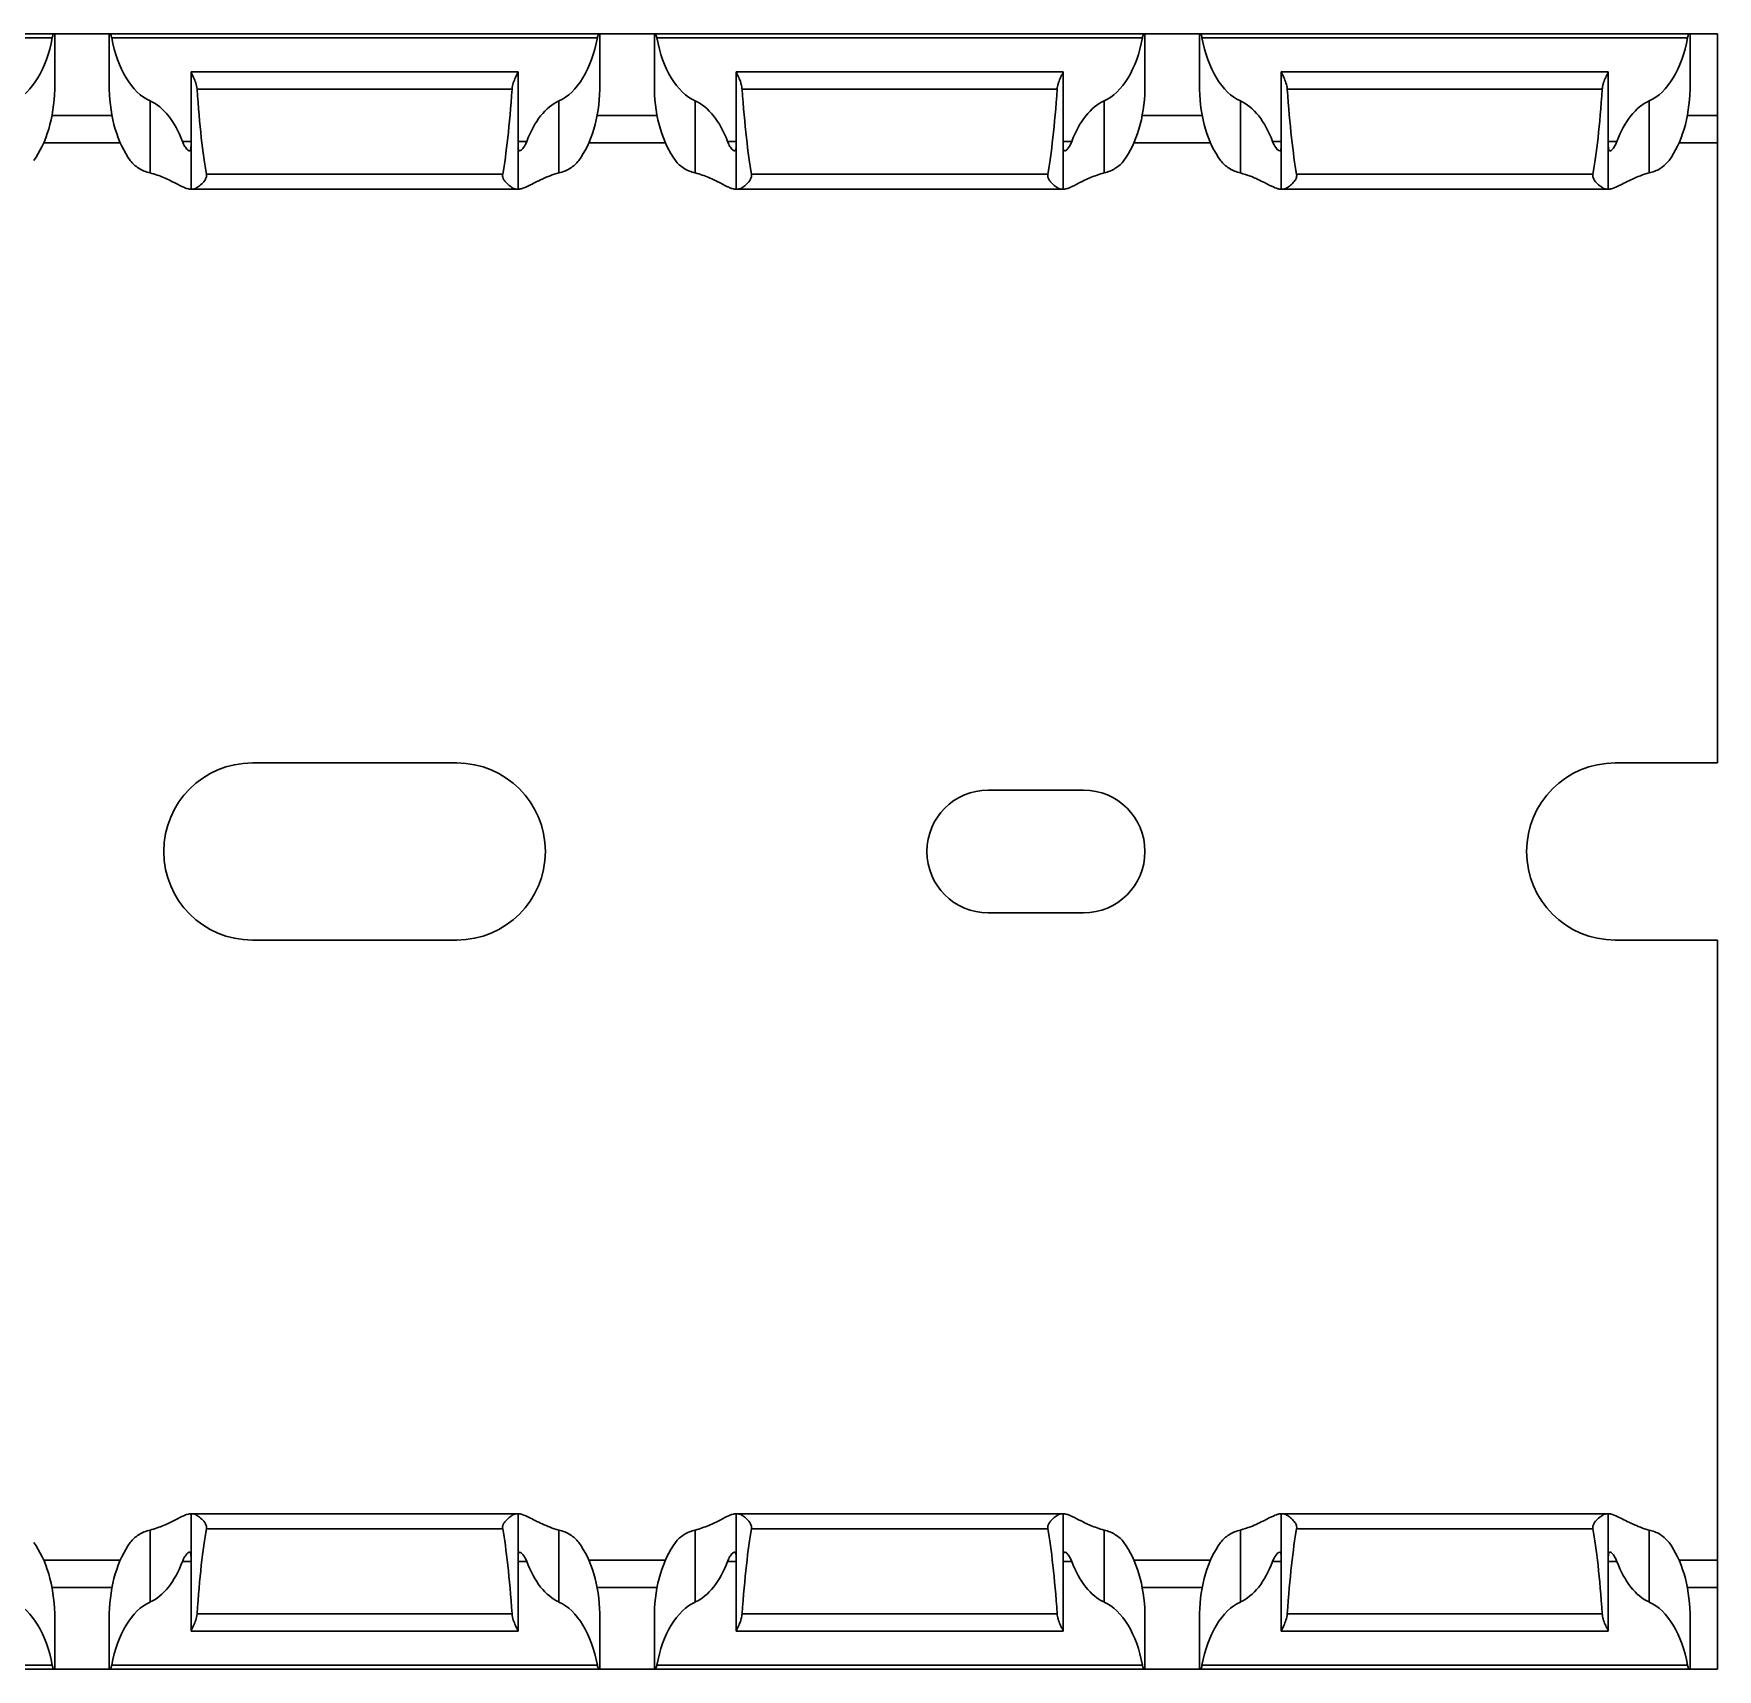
# Model space of a CAD drawing. Header units: millimetres. Extents: x -2573 to 2942, y -1220 to 2800.
# Drawn here: x 2796.1 to 2857.9, y 1097.3 to 1157.3 of the extents above; entities that cross this region are included whole.
import ezdxf

# ---------------------------------------------------------------- set-up
doc = ezdxf.new("R2010")
doc.units = ezdxf.units.MM

msp = doc.modelspace()

# ---------------------------------------------------------------- linework, layer by layer
at = {"linetype": 'Continuous', "lineweight": 30}
for p, q in [((2796.831, 1157.261), (2778.888, 1157.261)), ((2796.768, 1157.111), (2778.951, 1157.111)), ((2796.86, 1157.261), (2796.831, 1157.261)), ((2796.86, 1155.299), (2796.86, 1157.261)), ((2798.86, 1157.261), (2796.86, 1157.261)), ((2798.86, 1157.261), (2798.86, 1155.295)), ((2798.86, 1157.261), (2798.888, 1157.261)), ((2816.831, 1157.261), (2798.888, 1157.261)), ((2816.768, 1157.111), (2798.951, 1157.111)), ((2816.86, 1157.261), (2816.831, 1157.261)), ((2816.86, 1155.299), (2816.86, 1157.261)), ((2818.86, 1157.261), (2816.86, 1157.261)), ((2818.86, 1157.261), (2818.86, 1155.295)), ((2818.86, 1157.261), (2818.888, 1157.261)), ((2836.831, 1157.261), (2818.888, 1157.261)), ((2836.768, 1157.111), (2818.951, 1157.111)), ((2836.86, 1157.261), (2836.831, 1157.261)), ((2836.86, 1155.299), (2836.86, 1157.261)), ((2838.86, 1157.261), (2836.86, 1157.261)), ((2838.86, 1157.261), (2838.86, 1155.295)), ((2838.86, 1157.261), (2838.888, 1157.261)), ((2856.831, 1157.261), (2838.888, 1157.261)), ((2856.768, 1157.111), (2838.951, 1157.111)), ((2856.86, 1157.261), (2856.831, 1157.261)), ((2856.86, 1155.299), (2856.86, 1157.261)), ((2857.86, 1157.261), (2856.86, 1157.261)), ((2857.86, 1154.261), (2857.86, 1157.261)), ((2813.86, 1155.861), (2801.86, 1155.861)), ((2801.86, 1155.861), (2801.86, 1155.858)), ((2801.86, 1151.561), (2801.86, 1155.858)), ((2813.86, 1155.858), (2813.86, 1155.861)), ((2813.86, 1151.561), (2813.86, 1155.858)), ((2833.86, 1155.861), (2821.86, 1155.861)), ((2821.86, 1155.861), (2821.86, 1155.858)), ((2821.86, 1151.561), (2821.86, 1155.858)), ((2833.86, 1155.858), (2833.86, 1155.861)), ((2833.86, 1151.561), (2833.86, 1155.858)), ((2853.86, 1155.861), (2841.86, 1155.861)), ((2841.86, 1155.861), (2841.86, 1155.858)), ((2841.86, 1151.561), (2841.86, 1155.858)), ((2853.86, 1155.858), (2853.86, 1155.861)), ((2853.86, 1151.561), (2853.86, 1155.858)), ((2813.638, 1155.222), (2802.081, 1155.222)), ((2833.638, 1155.222), (2822.081, 1155.222)), ((2853.638, 1155.222), (2842.081, 1155.222)), ((2800.36, 1152.153), (2800.36, 1154.792)), ((2815.36, 1152.153), (2815.36, 1154.792)), ((2820.36, 1152.153), (2820.36, 1154.792)), ((2835.36, 1152.153), (2835.36, 1154.792)), ((2840.36, 1152.153), (2840.36, 1154.792)), ((2855.36, 1152.153), (2855.36, 1154.792)), ((2798.96, 1154.261), (2796.759, 1154.261)), ((2818.96, 1154.261), (2816.759, 1154.261)), ((2838.96, 1154.261), (2836.759, 1154.261)), ((2857.86, 1154.261), (2856.759, 1154.261)), ((2857.86, 1153.261), (2857.86, 1154.261)), ((2801.86, 1153.311), (2801.542, 1153.311)), ((2814.177, 1153.311), (2813.86, 1153.311)), ((2821.86, 1153.311), (2821.542, 1153.311)), ((2834.177, 1153.311), (2833.86, 1153.311)), ((2841.86, 1153.311), (2841.542, 1153.311)), ((2854.177, 1153.311), (2853.86, 1153.311)), ((2796.457, 1153.261), (2799.262, 1153.261)), ((2816.457, 1153.261), (2819.262, 1153.261)), ((2836.457, 1153.261), (2839.262, 1153.261)), ((2856.457, 1153.261), (2857.86, 1153.261)), ((2857.86, 1153.261), (2857.86, 1130.511)), ((2813.296, 1152.105), (2802.424, 1152.105)), ((2833.296, 1152.105), (2822.424, 1152.105)), ((2853.296, 1152.105), (2842.424, 1152.105)), ((2801.86, 1151.561), (2801.802, 1151.561)), ((2801.944, 1151.561), (2801.86, 1151.561)), ((2813.775, 1151.561), (2801.944, 1151.561)), ((2813.86, 1151.561), (2813.775, 1151.561)), ((2813.917, 1151.561), (2813.86, 1151.561)), ((2821.86, 1151.561), (2821.802, 1151.561)), ((2821.944, 1151.561), (2821.86, 1151.561)), ((2833.775, 1151.561), (2821.944, 1151.561)), ((2833.86, 1151.561), (2833.775, 1151.561)), ((2833.917, 1151.561), (2833.86, 1151.561)), ((2841.86, 1151.561), (2841.802, 1151.561)), ((2841.944, 1151.561), (2841.86, 1151.561)), ((2853.775, 1151.561), (2841.944, 1151.561)), ((2853.86, 1151.561), (2853.775, 1151.561)), ((2853.917, 1151.561), (2853.86, 1151.561)), ((2811.61, 1130.511), (2804.11, 1130.511)), ((2854.11, 1130.511), (2857.86, 1130.511)), ((2834.61, 1129.511), (2831.11, 1129.511)), ((2831.11, 1125.011), (2834.61, 1125.011)), ((2804.11, 1124.011), (2811.61, 1124.011)), ((2854.11, 1124.011), (2857.86, 1124.011)), ((2857.86, 1124.011), (2857.86, 1101.261)), ((2801.86, 1102.961), (2801.802, 1102.961)), ((2801.86, 1102.961), (2801.86, 1098.665)), ((2801.944, 1102.961), (2801.86, 1102.961)), ((2813.775, 1102.961), (2801.944, 1102.961)), ((2813.86, 1102.961), (2813.775, 1102.961)), ((2813.86, 1102.961), (2813.86, 1098.665)), ((2813.917, 1102.961), (2813.86, 1102.961)), ((2821.86, 1102.961), (2821.802, 1102.961)), ((2821.86, 1102.961), (2821.86, 1098.665)), ((2821.944, 1102.961), (2821.86, 1102.961)), ((2833.775, 1102.961), (2821.944, 1102.961)), ((2833.86, 1102.961), (2833.775, 1102.961)), ((2833.86, 1102.961), (2833.86, 1098.665)), ((2833.917, 1102.961), (2833.86, 1102.961)), ((2841.86, 1102.961), (2841.802, 1102.961)), ((2841.86, 1102.961), (2841.86, 1098.665)), ((2841.944, 1102.961), (2841.86, 1102.961)), ((2853.775, 1102.961), (2841.944, 1102.961)), ((2853.86, 1102.961), (2853.775, 1102.961)), ((2853.86, 1102.961), (2853.86, 1098.665)), ((2853.917, 1102.961), (2853.86, 1102.961)), ((2800.36, 1102.37), (2800.36, 1099.731)), ((2813.296, 1102.418), (2802.424, 1102.418)), ((2815.36, 1102.37), (2815.36, 1099.731)), ((2820.36, 1102.37), (2820.36, 1099.731)), ((2833.296, 1102.418), (2822.424, 1102.418)), ((2835.36, 1102.37), (2835.36, 1099.731)), ((2840.36, 1102.37), (2840.36, 1099.731)), ((2853.296, 1102.418), (2842.424, 1102.418)), ((2855.36, 1102.37), (2855.36, 1099.731)), ((2796.457, 1101.261), (2799.262, 1101.261)), ((2801.86, 1101.211), (2801.542, 1101.211)), ((2814.177, 1101.211), (2813.86, 1101.211)), ((2816.457, 1101.261), (2819.262, 1101.261)), ((2821.86, 1101.211), (2821.542, 1101.211)), ((2834.177, 1101.211), (2833.86, 1101.211)), ((2836.457, 1101.261), (2839.262, 1101.261)), ((2841.86, 1101.211), (2841.542, 1101.211)), ((2854.177, 1101.211), (2853.86, 1101.211)), ((2856.457, 1101.261), (2857.86, 1101.261)), ((2857.86, 1101.261), (2857.86, 1100.261)), ((2798.96, 1100.261), (2796.759, 1100.261)), ((2818.96, 1100.261), (2816.759, 1100.261)), ((2838.96, 1100.261), (2836.759, 1100.261)), ((2857.86, 1100.261), (2856.759, 1100.261)), ((2857.86, 1100.261), (2857.86, 1097.261)), ((2796.86, 1097.261), (2796.86, 1099.224)), ((2798.86, 1099.227), (2798.86, 1097.261)), ((2813.638, 1099.3), (2802.081, 1099.3)), ((2816.86, 1097.261), (2816.86, 1099.224)), ((2818.86, 1099.227), (2818.86, 1097.261)), ((2833.638, 1099.3), (2822.081, 1099.3)), ((2836.86, 1097.261), (2836.86, 1099.224)), ((2838.86, 1099.227), (2838.86, 1097.261)), ((2853.638, 1099.3), (2842.081, 1099.3)), ((2856.86, 1097.261), (2856.86, 1099.224)), ((2801.86, 1098.661), (2801.86, 1098.665)), ((2801.86, 1098.661), (2813.86, 1098.661)), ((2813.86, 1098.665), (2813.86, 1098.661)), ((2821.86, 1098.661), (2821.86, 1098.665)), ((2821.86, 1098.661), (2833.86, 1098.661)), ((2833.86, 1098.665), (2833.86, 1098.661)), ((2841.86, 1098.661), (2841.86, 1098.665)), ((2841.86, 1098.661), (2853.86, 1098.661)), ((2853.86, 1098.665), (2853.86, 1098.661)), ((2796.831, 1097.261), (2778.888, 1097.261)), ((2796.768, 1097.411), (2778.951, 1097.411)), ((2796.86, 1097.261), (2796.831, 1097.261)), ((2798.86, 1097.261), (2796.86, 1097.261)), ((2798.86, 1097.261), (2798.888, 1097.261)), ((2816.831, 1097.261), (2798.888, 1097.261)), ((2816.768, 1097.411), (2798.951, 1097.411)), ((2816.86, 1097.261), (2816.831, 1097.261)), ((2818.86, 1097.261), (2816.86, 1097.261)), ((2818.86, 1097.261), (2818.888, 1097.261)), ((2836.831, 1097.261), (2818.888, 1097.261)), ((2836.768, 1097.411), (2818.951, 1097.411)), ((2836.86, 1097.261), (2836.831, 1097.261)), ((2838.86, 1097.261), (2836.86, 1097.261)), ((2838.86, 1097.261), (2838.888, 1097.261)), ((2856.831, 1097.261), (2838.888, 1097.261)), ((2856.768, 1097.411), (2838.951, 1097.411)), ((2856.86, 1097.261), (2856.831, 1097.261)), ((2857.86, 1097.261), (2856.86, 1097.261))]:
    msp.add_line(p, q, dxfattribs=at)
for centre, radius, start, end in [((2804.11, 1127.261), 3.25, 90, 270), ((2811.61, 1127.261), 3.25, 270, 90), ((2854.11, 1127.261), 3.25, 90, 270), ((2831.11, 1127.261), 2.25, 90, 270), ((2834.61, 1127.261), 2.25, 270, 90)]:
    msp.add_arc(centre, radius, start, end, dxfattribs=at)
for centre, major_axis, ratio, start_param, end_param in [((2794.86, 1158.146), (0, 3.464), 0.57735, 3.394273, 4.409084), ((2800.86, 1158.146), (0, 3.464), 0.57735, 1.874101, 2.888912), ((2814.86, 1158.146), (0, 3.464), 0.57735, 3.394273, 4.409084), ((2820.86, 1158.146), (0, 3.464), 0.57735, 1.874101, 2.888912), ((2834.86, 1158.146), (0, 3.464), 0.57735, 3.394273, 4.409084), ((2840.86, 1158.146), (0, 3.464), 0.57735, 1.874101, 2.888912), ((2854.86, 1158.146), (0, 3.464), 0.57735, 3.394273, 4.409084), ((2794.86, 1155.346), (0, 3.464), 0.57735, 3.80252, 4.673511), ((2800.86, 1155.346), (0, 3.464), 0.57735, 1.609674, 2.480666), ((2802.86, 1162.392), (0, 11.43), 0.087489, 2.248826, 2.690566), ((2812.86, 1162.392), (0, 11.43), 0.087489, 3.592619, 4.034359), ((2814.86, 1155.346), (0, 3.464), 0.57735, 3.80252, 4.673511), ((2820.86, 1155.346), (0, 3.464), 0.57735, 1.609674, 2.480666), ((2822.86, 1162.392), (0, 11.43), 0.087489, 2.248826, 2.690566), ((2832.86, 1162.392), (0, 11.43), 0.087489, 3.592619, 4.034359), ((2834.86, 1155.346), (0, 3.464), 0.57735, 3.80252, 4.673511), ((2840.86, 1155.346), (0, 3.464), 0.57735, 1.609674, 2.480666), ((2842.86, 1162.392), (0, 11.43), 0.087489, 2.248826, 2.690566), ((2852.86, 1162.392), (0, 11.43), 0.087489, 3.592619, 4.034359), ((2854.86, 1155.346), (0, 3.464), 0.57735, 3.80252, 4.673511), ((2799.86, 1151.438), (0, 3.464), 0.57735, 5.283837, 6.030505), ((2815.86, 1151.438), (0, 3.464), 0.57735, 0.25268, 0.999349), ((2819.86, 1151.438), (0, 3.464), 0.57735, 5.283837, 6.030505), ((2835.86, 1151.438), (0, 3.464), 0.57735, 0.25268, 0.999349), ((2839.86, 1151.438), (0, 3.464), 0.57735, 5.283837, 6.030505), ((2855.86, 1151.438), (0, 3.464), 0.57735, 0.25268, 0.999349), ((2802.86, 1092.131), (0, 11.43), 0.087489, 0.451027, 0.892766), ((2812.86, 1092.131), (0, 11.43), 0.087489, 5.390419, 5.832158), ((2822.86, 1092.131), (0, 11.43), 0.087489, 0.451027, 0.892766), ((2832.86, 1092.131), (0, 11.43), 0.087489, 5.390419, 5.832158), ((2842.86, 1092.131), (0, 11.43), 0.087489, 0.451027, 0.892766), ((2852.86, 1092.131), (0, 11.43), 0.087489, 5.390419, 5.832158), ((2794.86, 1099.176), (0, 3.464), 0.57735, 4.751267, 5.622258), ((2800.86, 1099.176), (0, 3.464), 0.57735, 0.660927, 1.531918), ((2814.86, 1099.176), (0, 3.464), 0.57735, 4.751267, 5.622258), ((2820.86, 1099.176), (0, 3.464), 0.57735, 0.660927, 1.531918), ((2834.86, 1099.176), (0, 3.464), 0.57735, 4.751267, 5.622258), ((2840.86, 1099.176), (0, 3.464), 0.57735, 0.660927, 1.531918), ((2854.86, 1099.176), (0, 3.464), 0.57735, 4.751267, 5.622258), ((2799.86, 1103.085), (0, 3.464), 0.57735, 3.394273, 4.140941), ((2815.86, 1103.085), (0, 3.464), 0.57735, 2.142244, 2.888912), ((2819.86, 1103.085), (0, 3.464), 0.57735, 3.394273, 4.140941), ((2835.86, 1103.085), (0, 3.464), 0.57735, 2.142244, 2.888912), ((2839.86, 1103.085), (0, 3.464), 0.57735, 3.394273, 4.140941), ((2855.86, 1103.085), (0, 3.464), 0.57735, 2.142244, 2.888912), ((2794.86, 1096.376), (0, 3.464), 0.57735, 5.015694, 6.030505), ((2800.86, 1096.376), (0, 3.464), 0.57735, 0.25268, 1.267492), ((2814.86, 1096.376), (0, 3.464), 0.57735, 5.015694, 6.030505), ((2820.86, 1096.376), (0, 3.464), 0.57735, 0.25268, 1.267492), ((2834.86, 1096.376), (0, 3.464), 0.57735, 5.015694, 6.030505), ((2840.86, 1096.376), (0, 3.464), 0.57735, 0.25268, 1.267492), ((2854.86, 1096.376), (0, 3.464), 0.57735, 5.015694, 6.030505)]:
    msp.add_ellipse(centre, major_axis=major_axis, ratio=ratio, start_param=start_param, end_param=end_param, dxfattribs=at)
for points, knots in [([(2796.768, 1157.111), (2796.77, 1157.122), (2796.778, 1157.16), (2796.795, 1157.214), (2796.815, 1157.255), (2796.826, 1157.259), (2796.831, 1157.261)], [0, 0, 0, 0, 0.117648, 0.43096, 0.757401, 1, 1, 1, 1]), ([(2798.888, 1157.261), (2798.897, 1157.261), (2798.909, 1157.247), (2798.931, 1157.195), (2798.943, 1157.157), (2798.951, 1157.111)], [0, 0, 0, 0, 0.5, 0.5, 1, 1, 1, 1]), ([(2816.768, 1157.111), (2816.77, 1157.122), (2816.778, 1157.16), (2816.795, 1157.214), (2816.815, 1157.255), (2816.826, 1157.259), (2816.831, 1157.261)], [0, 0, 0, 0, 0.117648, 0.43094, 0.757402, 1, 1, 1, 1]), ([(2818.888, 1157.261), (2818.895, 1157.258), (2818.908, 1157.251), (2818.931, 1157.198), (2818.945, 1157.144), (2818.951, 1157.113), (2818.951, 1157.111)], [0, 0, 0, 0, 0.3271154, 0.6540455, 0.9845819, 1, 1, 1, 1]), ([(2836.768, 1157.111), (2836.777, 1157.157), (2836.788, 1157.195), (2836.811, 1157.247), (2836.822, 1157.261), (2836.831, 1157.261)], [0, 0, 0, 0, 0.5, 0.5, 1, 1, 1, 1]), ([(2838.888, 1157.261), (2838.895, 1157.258), (2838.908, 1157.251), (2838.931, 1157.198), (2838.945, 1157.144), (2838.951, 1157.113), (2838.951, 1157.111)], [0, 0, 0, 0, 0.327128, 0.654054, 0.984568, 1, 1, 1, 1]), ([(2856.768, 1157.111), (2856.77, 1157.122), (2856.778, 1157.16), (2856.795, 1157.214), (2856.815, 1157.255), (2856.826, 1157.259), (2856.831, 1157.261)], [0, 0, 0, 0, 0.117648, 0.43096, 0.757401, 1, 1, 1, 1]), ([(2801.86, 1155.858), (2801.86, 1155.849), (2801.87, 1155.826), (2801.906, 1155.755), (2801.931, 1155.707), (2802.009, 1155.538), (2802.069, 1155.389), (2802.081, 1155.222)], [0, 0, 0, 0, 0.25, 0.25, 0.5, 0.5, 1, 1, 1, 1]), ([(2813.638, 1155.222), (2813.65, 1155.388), (2813.71, 1155.539), (2813.789, 1155.707), (2813.813, 1155.755), (2813.849, 1155.826), (2813.86, 1155.849), (2813.86, 1155.858)], [0, 0, 0, 0, 0.5, 0.5, 0.75, 0.75, 1, 1, 1, 1]), ([(2821.86, 1155.858), (2821.861, 1155.851), (2821.866, 1155.833), (2821.908, 1155.752), (2821.978, 1155.609), (2822.053, 1155.427), (2822.073, 1155.283), (2822.081, 1155.222)], [0, 0, 0, 0, 0.135393, 0.340151, 0.559254, 0.813316, 1, 1, 1, 1]), ([(2833.638, 1155.222), (2833.639, 1155.226), (2833.644, 1155.291), (2833.672, 1155.435), (2833.746, 1155.623), (2833.821, 1155.77), (2833.856, 1155.84), (2833.859, 1155.853), (2833.86, 1155.858)], [0, 0, 0, 0, 0.012017, 0.198652, 0.447303, 0.698711, 0.909613, 1, 1, 1, 1]), ([(2841.86, 1155.858), (2841.86, 1155.849), (2841.87, 1155.826), (2841.906, 1155.755), (2841.931, 1155.707), (2842.009, 1155.538), (2842.069, 1155.389), (2842.081, 1155.222)], [0, 0, 0, 0, 0.25, 0.25, 0.5, 0.5, 1, 1, 1, 1]), ([(2853.638, 1155.222), (2853.639, 1155.226), (2853.644, 1155.291), (2853.672, 1155.435), (2853.747, 1155.623), (2853.821, 1155.77), (2853.856, 1155.84), (2853.859, 1155.853), (2853.86, 1155.858)], [0, 0, 0, 0, 0.01202, 0.198655, 0.447306, 0.698707, 0.909614, 1, 1, 1, 1]), ([(2796.86, 1155.299), (2796.86, 1155.298), (2796.86, 1155.281), (2796.859, 1155.247), (2796.858, 1155.215), (2796.858, 1155.211)], [0, 0, 0, 0, 0.038181, 0.888923, 1, 1, 1, 1]), ([(2798.861, 1155.211), (2798.861, 1155.224), (2798.86, 1155.257), (2798.86, 1155.28), (2798.86, 1155.295)], [0, 0, 0, 0, 0.38156, 1, 1, 1, 1]), ([(2816.86, 1155.299), (2816.86, 1155.298), (2816.86, 1155.281), (2816.859, 1155.247), (2816.858, 1155.215), (2816.858, 1155.211)], [0, 0, 0, 0, 0.038177, 0.8889219, 1, 1, 1, 1]), ([(2818.861, 1155.211), (2818.861, 1155.224), (2818.86, 1155.257), (2818.86, 1155.28), (2818.86, 1155.295)], [0, 0, 0, 0, 0.38156, 1, 1, 1, 1]), ([(2836.86, 1155.299), (2836.86, 1155.298), (2836.86, 1155.281), (2836.859, 1155.247), (2836.858, 1155.215), (2836.858, 1155.211)], [0, 0, 0, 0, 0.038181, 0.888918, 1, 1, 1, 1]), ([(2838.861, 1155.211), (2838.861, 1155.224), (2838.86, 1155.257), (2838.86, 1155.28), (2838.86, 1155.295)], [0, 0, 0, 0, 0.381564, 1, 1, 1, 1]), ([(2856.86, 1155.299), (2856.86, 1155.298), (2856.86, 1155.281), (2856.859, 1155.247), (2856.858, 1155.215), (2856.858, 1155.211)], [0, 0, 0, 0, 0.038177, 0.8889219, 1, 1, 1, 1]), ([(2801.542, 1153.311), (2801.55, 1153.29), (2801.584, 1153.205), (2801.658, 1153.077), (2801.752, 1152.971), (2801.822, 1152.95), (2801.856, 1153.011), (2801.858, 1153.104), (2801.86, 1153.147)], [0, 0, 0, 0, 0.061102, 0.242588, 0.448573, 0.652498, 0.836792, 1, 1, 1, 1]), ([(2813.86, 1153.147), (2813.86, 1153.074), (2813.865, 1153.019), (2813.894, 1152.959), (2813.918, 1152.954), (2814.015, 1153.008), (2814.111, 1153.133), (2814.177, 1153.311)], [0, 0, 0, 0, 0.25, 0.25, 0.5, 0.5, 1, 1, 1, 1]), ([(2821.542, 1153.311), (2821.55, 1153.29), (2821.584, 1153.205), (2821.658, 1153.077), (2821.752, 1152.971), (2821.822, 1152.95), (2821.856, 1153.011), (2821.858, 1153.104), (2821.86, 1153.147)], [0, 0, 0, 0, 0.061102, 0.24258, 0.448574, 0.6525, 0.836792, 1, 1, 1, 1]), ([(2833.86, 1153.147), (2833.86, 1153.111), (2833.862, 1153.026), (2833.887, 1152.96), (2833.942, 1152.957), (2834.022, 1153.027), (2834.109, 1153.149), (2834.157, 1153.263), (2834.177, 1153.311)], [0, 0, 0, 0, 0.1358564, 0.3122278, 0.4850942, 0.664266, 0.8597618, 1, 1, 1, 1]), ([(2841.542, 1153.311), (2841.608, 1153.132), (2841.705, 1153.007), (2841.801, 1152.954), (2841.825, 1152.959), (2841.854, 1153.018), (2841.86, 1153.073), (2841.86, 1153.147)], [0, 0, 0, 0, 0.5, 0.5, 0.75, 0.75, 1, 1, 1, 1]), ([(2853.86, 1153.147), (2853.86, 1153.111), (2853.862, 1153.026), (2853.887, 1152.96), (2853.942, 1152.957), (2854.022, 1153.027), (2854.109, 1153.149), (2854.157, 1153.263), (2854.177, 1153.311)], [0, 0, 0, 0, 0.135856, 0.312224, 0.485089, 0.66426, 0.859763, 1, 1, 1, 1]), ([(2800.36, 1152.153), (2800.211, 1152.19), (2800.07, 1152.246), (2799.824, 1152.398), (2799.718, 1152.496), (2799.632, 1152.611)], [0, 0, 0, 0, 0.5, 0.5, 1, 1, 1, 1]), ([(2801.802, 1151.561), (2801.78, 1151.561), (2801.751, 1151.567), (2801.682, 1151.589), (2801.642, 1151.605), (2801.505, 1151.666), (2801.396, 1151.722), (2801.144, 1151.847), (2801.005, 1151.916), (2800.701, 1152.047), (2800.535, 1152.109), (2800.36, 1152.153)], [0, 0, 0, 0, 0.125, 0.125, 0.25, 0.25, 0.5, 0.5, 0.75, 0.75, 1, 1, 1, 1]), ([(2802.424, 1152.105), (2802.431, 1152.065), (2802.428, 1152.023), (2802.403, 1151.945), (2802.384, 1151.91), (2802.318, 1151.814), (2802.265, 1151.761), (2802.162, 1151.67), (2802.111, 1151.632), (2802.018, 1151.578), (2801.977, 1151.561), (2801.944, 1151.561)], [0, 0, 0, 0, 0.125, 0.125, 0.25, 0.25, 0.5, 0.5, 0.75, 0.75, 1, 1, 1, 1]), ([(2813.775, 1151.561), (2813.752, 1151.565), (2813.693, 1151.576), (2813.566, 1151.66), (2813.437, 1151.775), (2813.344, 1151.891), (2813.299, 1151.983), (2813.289, 1152.056), (2813.294, 1152.093), (2813.296, 1152.105)], [0, 0, 0, 0, 0.16384, 0.401473, 0.643547, 0.778474, 0.884702, 0.962578, 1, 1, 1, 1]), ([(2815.36, 1152.153), (2815.329, 1152.145), (2815.082, 1152.08), (2814.657, 1151.894), (2814.22, 1151.666), (2813.997, 1151.569), (2813.933, 1151.563), (2813.917, 1151.561)], [0, 0, 0, 0, 0.043601, 0.35389, 0.672589, 0.920219, 1, 1, 1, 1]), ([(2816.087, 1152.611), (2816.002, 1152.496), (2815.896, 1152.399), (2815.649, 1152.246), (2815.509, 1152.19), (2815.36, 1152.153)], [0, 0, 0, 0, 0.5, 0.5, 1, 1, 1, 1]), ([(2820.36, 1152.153), (2820.211, 1152.19), (2820.07, 1152.246), (2819.824, 1152.398), (2819.718, 1152.496), (2819.632, 1152.611)], [0, 0, 0, 0, 0.5, 0.5, 1, 1, 1, 1]), ([(2821.802, 1151.561), (2821.78, 1151.561), (2821.751, 1151.567), (2821.682, 1151.589), (2821.642, 1151.605), (2821.505, 1151.666), (2821.396, 1151.722), (2821.144, 1151.847), (2821.005, 1151.916), (2820.701, 1152.047), (2820.535, 1152.109), (2820.36, 1152.153)], [0, 0, 0, 0, 0.125, 0.125, 0.25, 0.25, 0.5, 0.5, 0.75, 0.75, 1, 1, 1, 1]), ([(2822.424, 1152.105), (2822.431, 1152.065), (2822.428, 1152.023), (2822.403, 1151.945), (2822.384, 1151.91), (2822.318, 1151.814), (2822.265, 1151.761), (2822.162, 1151.67), (2822.111, 1151.632), (2822.018, 1151.578), (2821.977, 1151.561), (2821.944, 1151.561)], [0, 0, 0, 0, 0.125, 0.125, 0.25, 0.25, 0.5, 0.5, 0.75, 0.75, 1, 1, 1, 1]), ([(2833.775, 1151.561), (2833.752, 1151.565), (2833.693, 1151.576), (2833.566, 1151.66), (2833.437, 1151.775), (2833.344, 1151.891), (2833.299, 1151.983), (2833.289, 1152.056), (2833.294, 1152.093), (2833.296, 1152.105)], [0, 0, 0, 0, 0.163828, 0.401484, 0.643562, 0.778473, 0.884704, 0.962581, 1, 1, 1, 1]), ([(2835.36, 1152.153), (2835.183, 1152.108), (2835.018, 1152.046), (2834.714, 1151.916), (2834.573, 1151.847), (2834.325, 1151.722), (2834.213, 1151.666), (2834.077, 1151.605), (2834.037, 1151.589), (2833.968, 1151.567), (2833.939, 1151.561), (2833.917, 1151.561)], [0, 0, 0, 0, 0.25, 0.25, 0.5, 0.5, 0.75, 0.75, 0.875, 0.875, 1, 1, 1, 1]), ([(2836.087, 1152.611), (2836.002, 1152.496), (2835.896, 1152.399), (2835.649, 1152.246), (2835.509, 1152.19), (2835.36, 1152.153)], [0, 0, 0, 0, 0.5, 0.5, 1, 1, 1, 1]), ([(2840.36, 1152.153), (2840.211, 1152.19), (2840.07, 1152.246), (2839.824, 1152.398), (2839.718, 1152.496), (2839.632, 1152.611)], [0, 0, 0, 0, 0.5, 0.5, 1, 1, 1, 1]), ([(2841.802, 1151.561), (2841.792, 1151.562), (2841.74, 1151.565), (2841.578, 1151.629), (2841.233, 1151.803), (2840.816, 1152.014), (2840.486, 1152.114), (2840.36, 1152.153)], [0, 0, 0, 0, 0.052332, 0.272788, 0.517653, 0.814951, 1, 1, 1, 1]), ([(2842.424, 1152.105), (2842.426, 1152.088), (2842.431, 1152.046), (2842.414, 1151.965), (2842.349, 1151.849), (2842.229, 1151.723), (2842.09, 1151.615), (2841.994, 1151.566), (2841.955, 1151.562), (2841.944, 1151.561)], [0, 0, 0, 0, 0.05256, 0.130506, 0.247862, 0.469463, 0.7124, 0.920773, 1, 1, 1, 1]), ([(2853.775, 1151.561), (2853.742, 1151.561), (2853.7, 1151.578), (2853.608, 1151.633), (2853.557, 1151.671), (2853.454, 1151.761), (2853.401, 1151.814), (2853.336, 1151.91), (2853.316, 1151.945), (2853.292, 1152.023), (2853.288, 1152.065), (2853.296, 1152.105)], [0, 0, 0, 0, 0.25, 0.25, 0.5, 0.5, 0.75, 0.75, 0.875, 0.875, 1, 1, 1, 1]), ([(2855.36, 1152.153), (2855.329, 1152.145), (2855.082, 1152.08), (2854.657, 1151.894), (2854.22, 1151.666), (2853.997, 1151.569), (2853.933, 1151.563), (2853.917, 1151.561)], [0, 0, 0, 0, 0.043589, 0.353891, 0.672583, 0.920215, 1, 1, 1, 1]), ([(2856.087, 1152.611), (2856.011, 1152.526), (2855.842, 1152.336), (2855.569, 1152.209), (2855.392, 1152.161), (2855.36, 1152.153)], [0, 0, 0, 0, 0.399203, 0.889602, 1, 1, 1, 1]), ([(2801.802, 1102.961), (2801.78, 1102.961), (2801.751, 1102.955), (2801.682, 1102.933), (2801.642, 1102.917), (2801.505, 1102.856), (2801.396, 1102.8), (2801.144, 1102.675), (2801.005, 1102.606), (2800.701, 1102.476), (2800.535, 1102.414), (2800.36, 1102.37)], [0, 0, 0, 0, 0.125, 0.125, 0.25, 0.25, 0.5, 0.5, 0.75, 0.75, 1, 1, 1, 1]), ([(2802.424, 1102.418), (2802.431, 1102.458), (2802.428, 1102.5), (2802.403, 1102.577), (2802.384, 1102.612), (2802.318, 1102.709), (2802.265, 1102.761), (2802.162, 1102.852), (2802.111, 1102.89), (2802.018, 1102.945), (2801.977, 1102.961), (2801.944, 1102.961)], [0, 0, 0, 0, 0.125, 0.125, 0.25, 0.25, 0.5, 0.5, 0.75, 0.75, 1, 1, 1, 1]), ([(2813.775, 1102.961), (2813.752, 1102.957), (2813.693, 1102.946), (2813.566, 1102.862), (2813.437, 1102.747), (2813.344, 1102.632), (2813.299, 1102.539), (2813.289, 1102.467), (2813.294, 1102.43), (2813.296, 1102.418)], [0, 0, 0, 0, 0.16384, 0.401473, 0.643547, 0.778474, 0.884702, 0.962578, 1, 1, 1, 1]), ([(2815.36, 1102.37), (2815.329, 1102.378), (2815.082, 1102.443), (2814.657, 1102.629), (2814.22, 1102.856), (2813.997, 1102.954), (2813.933, 1102.96), (2813.917, 1102.961)], [0, 0, 0, 0, 0.043601, 0.35389, 0.672589, 0.920219, 1, 1, 1, 1]), ([(2821.802, 1102.961), (2821.78, 1102.961), (2821.751, 1102.955), (2821.682, 1102.933), (2821.642, 1102.917), (2821.505, 1102.856), (2821.396, 1102.8), (2821.144, 1102.675), (2821.005, 1102.606), (2820.701, 1102.476), (2820.535, 1102.414), (2820.36, 1102.37)], [0, 0, 0, 0, 0.125, 0.125, 0.25, 0.25, 0.5, 0.5, 0.75, 0.75, 1, 1, 1, 1]), ([(2822.424, 1102.418), (2822.431, 1102.458), (2822.428, 1102.5), (2822.403, 1102.577), (2822.384, 1102.612), (2822.318, 1102.709), (2822.265, 1102.761), (2822.162, 1102.852), (2822.111, 1102.89), (2822.018, 1102.945), (2821.977, 1102.961), (2821.944, 1102.961)], [0, 0, 0, 0, 0.125, 0.125, 0.25, 0.25, 0.5, 0.5, 0.75, 0.75, 1, 1, 1, 1]), ([(2833.775, 1102.961), (2833.752, 1102.957), (2833.693, 1102.946), (2833.566, 1102.862), (2833.437, 1102.747), (2833.344, 1102.632), (2833.299, 1102.539), (2833.289, 1102.467), (2833.294, 1102.43), (2833.296, 1102.418)], [0, 0, 0, 0, 0.163828, 0.401484, 0.643562, 0.778473, 0.884704, 0.962581, 1, 1, 1, 1]), ([(2835.36, 1102.37), (2835.183, 1102.414), (2835.018, 1102.476), (2834.714, 1102.606), (2834.573, 1102.676), (2834.325, 1102.8), (2834.213, 1102.857), (2834.077, 1102.917), (2834.037, 1102.933), (2833.968, 1102.955), (2833.939, 1102.961), (2833.917, 1102.961)], [0, 0, 0, 0, 0.25, 0.25, 0.5, 0.5, 0.75, 0.75, 0.875, 0.875, 1, 1, 1, 1]), ([(2841.802, 1102.961), (2841.792, 1102.96), (2841.74, 1102.957), (2841.578, 1102.893), (2841.233, 1102.72), (2840.816, 1102.508), (2840.486, 1102.408), (2840.36, 1102.37)], [0, 0, 0, 0, 0.052332, 0.272788, 0.517653, 0.814951, 1, 1, 1, 1]), ([(2842.424, 1102.418), (2842.426, 1102.435), (2842.431, 1102.477), (2842.414, 1102.557), (2842.349, 1102.673), (2842.229, 1102.8), (2842.09, 1102.907), (2841.994, 1102.956), (2841.955, 1102.96), (2841.944, 1102.961)], [0, 0, 0, 0, 0.05256, 0.130506, 0.247862, 0.469463, 0.7124, 0.920773, 1, 1, 1, 1]), ([(2853.775, 1102.961), (2853.742, 1102.961), (2853.7, 1102.944), (2853.608, 1102.89), (2853.557, 1102.852), (2853.454, 1102.761), (2853.401, 1102.708), (2853.336, 1102.612), (2853.316, 1102.577), (2853.292, 1102.5), (2853.288, 1102.457), (2853.296, 1102.418)], [0, 0, 0, 0, 0.25, 0.25, 0.5, 0.5, 0.75, 0.75, 0.875, 0.875, 1, 1, 1, 1]), ([(2855.36, 1102.37), (2855.329, 1102.378), (2855.082, 1102.443), (2854.657, 1102.629), (2854.22, 1102.856), (2853.997, 1102.954), (2853.933, 1102.96), (2853.917, 1102.961)], [0, 0, 0, 0, 0.043589, 0.353891, 0.672583, 0.920215, 1, 1, 1, 1]), ([(2800.36, 1102.37), (2800.211, 1102.332), (2800.07, 1102.276), (2799.824, 1102.124), (2799.718, 1102.026), (2799.632, 1101.911)], [0, 0, 0, 0, 0.5, 0.5, 1, 1, 1, 1]), ([(2816.087, 1101.911), (2816.002, 1102.026), (2815.896, 1102.123), (2815.649, 1102.276), (2815.509, 1102.332), (2815.36, 1102.37)], [0, 0, 0, 0, 0.5, 0.5, 1, 1, 1, 1]), ([(2820.36, 1102.37), (2820.211, 1102.332), (2820.07, 1102.276), (2819.824, 1102.124), (2819.718, 1102.026), (2819.632, 1101.911)], [0, 0, 0, 0, 0.5, 0.5, 1, 1, 1, 1]), ([(2836.087, 1101.911), (2836.002, 1102.026), (2835.896, 1102.123), (2835.649, 1102.276), (2835.509, 1102.332), (2835.36, 1102.37)], [0, 0, 0, 0, 0.5, 0.5, 1, 1, 1, 1]), ([(2840.36, 1102.37), (2840.211, 1102.332), (2840.07, 1102.276), (2839.824, 1102.124), (2839.718, 1102.026), (2839.632, 1101.911)], [0, 0, 0, 0, 0.5, 0.5, 1, 1, 1, 1]), ([(2856.087, 1101.911), (2856.011, 1101.996), (2855.842, 1102.186), (2855.569, 1102.313), (2855.392, 1102.361), (2855.36, 1102.37)], [0, 0, 0, 0, 0.399203, 0.889602, 1, 1, 1, 1]), ([(2801.542, 1101.211), (2801.55, 1101.232), (2801.584, 1101.317), (2801.658, 1101.445), (2801.752, 1101.551), (2801.822, 1101.573), (2801.856, 1101.511), (2801.858, 1101.418), (2801.86, 1101.375)], [0, 0, 0, 0, 0.061102, 0.242588, 0.448573, 0.652498, 0.836792, 1, 1, 1, 1]), ([(2813.86, 1101.375), (2813.86, 1101.449), (2813.865, 1101.504), (2813.894, 1101.563), (2813.918, 1101.569), (2814.015, 1101.515), (2814.111, 1101.39), (2814.177, 1101.211)], [0, 0, 0, 0, 0.25, 0.25, 0.5, 0.5, 1, 1, 1, 1]), ([(2821.542, 1101.211), (2821.55, 1101.232), (2821.584, 1101.317), (2821.658, 1101.445), (2821.752, 1101.551), (2821.822, 1101.573), (2821.856, 1101.511), (2821.858, 1101.418), (2821.86, 1101.375)], [0, 0, 0, 0, 0.061102, 0.24258, 0.448574, 0.6525, 0.836792, 1, 1, 1, 1]), ([(2833.86, 1101.375), (2833.86, 1101.412), (2833.862, 1101.496), (2833.887, 1101.563), (2833.942, 1101.565), (2834.022, 1101.495), (2834.109, 1101.373), (2834.157, 1101.259), (2834.177, 1101.211)], [0, 0, 0, 0, 0.1358564, 0.3122278, 0.4850942, 0.664266, 0.8597618, 1, 1, 1, 1]), ([(2841.542, 1101.211), (2841.608, 1101.391), (2841.705, 1101.515), (2841.801, 1101.569), (2841.825, 1101.563), (2841.854, 1101.504), (2841.86, 1101.449), (2841.86, 1101.375)], [0, 0, 0, 0, 0.5, 0.5, 0.75, 0.75, 1, 1, 1, 1]), ([(2853.86, 1101.375), (2853.86, 1101.412), (2853.862, 1101.496), (2853.887, 1101.563), (2853.942, 1101.565), (2854.022, 1101.495), (2854.109, 1101.373), (2854.157, 1101.259), (2854.177, 1101.211)], [0, 0, 0, 0, 0.135856, 0.312224, 0.485089, 0.66426, 0.859763, 1, 1, 1, 1]), ([(2796.86, 1099.224), (2796.86, 1099.224), (2796.86, 1099.241), (2796.859, 1099.275), (2796.858, 1099.307), (2796.858, 1099.311)], [0, 0, 0, 0, 0.038181, 0.888923, 1, 1, 1, 1]), ([(2798.861, 1099.311), (2798.861, 1099.299), (2798.86, 1099.266), (2798.86, 1099.242), (2798.86, 1099.227)], [0, 0, 0, 0, 0.38156, 1, 1, 1, 1]), ([(2801.86, 1098.665), (2801.86, 1098.673), (2801.87, 1098.696), (2801.906, 1098.767), (2801.931, 1098.815), (2802.009, 1098.984), (2802.069, 1099.134), (2802.081, 1099.3)], [0, 0, 0, 0, 0.25, 0.25, 0.5, 0.5, 1, 1, 1, 1]), ([(2813.638, 1099.3), (2813.65, 1099.134), (2813.71, 1098.984), (2813.789, 1098.815), (2813.813, 1098.767), (2813.849, 1098.696), (2813.86, 1098.673), (2813.86, 1098.665)], [0, 0, 0, 0, 0.5, 0.5, 0.75, 0.75, 1, 1, 1, 1]), ([(2816.86, 1099.224), (2816.86, 1099.224), (2816.86, 1099.241), (2816.859, 1099.275), (2816.858, 1099.307), (2816.858, 1099.311)], [0, 0, 0, 0, 0.038177, 0.8889219, 1, 1, 1, 1]), ([(2818.861, 1099.311), (2818.861, 1099.299), (2818.86, 1099.266), (2818.86, 1099.242), (2818.86, 1099.227)], [0, 0, 0, 0, 0.38156, 1, 1, 1, 1]), ([(2821.86, 1098.665), (2821.861, 1098.672), (2821.866, 1098.689), (2821.908, 1098.77), (2821.978, 1098.913), (2822.053, 1099.096), (2822.073, 1099.239), (2822.081, 1099.3)], [0, 0, 0, 0, 0.135393, 0.340151, 0.559254, 0.813316, 1, 1, 1, 1]), ([(2833.638, 1099.3), (2833.639, 1099.296), (2833.644, 1099.231), (2833.672, 1099.087), (2833.746, 1098.899), (2833.821, 1098.753), (2833.856, 1098.683), (2833.859, 1098.669), (2833.86, 1098.665)], [0, 0, 0, 0, 0.012017, 0.198652, 0.447303, 0.698711, 0.909613, 1, 1, 1, 1]), ([(2836.86, 1099.224), (2836.86, 1099.224), (2836.86, 1099.241), (2836.859, 1099.275), (2836.858, 1099.307), (2836.858, 1099.311)], [0, 0, 0, 0, 0.038181, 0.888918, 1, 1, 1, 1]), ([(2838.861, 1099.311), (2838.861, 1099.299), (2838.86, 1099.266), (2838.86, 1099.242), (2838.86, 1099.227)], [0, 0, 0, 0, 0.381564, 1, 1, 1, 1]), ([(2841.86, 1098.665), (2841.86, 1098.673), (2841.87, 1098.696), (2841.906, 1098.767), (2841.931, 1098.815), (2842.009, 1098.984), (2842.069, 1099.134), (2842.081, 1099.3)], [0, 0, 0, 0, 0.25, 0.25, 0.5, 0.5, 1, 1, 1, 1]), ([(2853.638, 1099.3), (2853.639, 1099.296), (2853.644, 1099.231), (2853.672, 1099.087), (2853.747, 1098.899), (2853.821, 1098.753), (2853.856, 1098.683), (2853.859, 1098.669), (2853.86, 1098.665)], [0, 0, 0, 0, 0.01202, 0.198655, 0.447306, 0.698707, 0.909614, 1, 1, 1, 1]), ([(2856.86, 1099.224), (2856.86, 1099.224), (2856.86, 1099.241), (2856.859, 1099.275), (2856.858, 1099.307), (2856.858, 1099.311)], [0, 0, 0, 0, 0.038177, 0.8889219, 1, 1, 1, 1]), ([(2796.768, 1097.411), (2796.77, 1097.401), (2796.778, 1097.362), (2796.795, 1097.308), (2796.815, 1097.268), (2796.826, 1097.263), (2796.831, 1097.261)], [0, 0, 0, 0, 0.117648, 0.43096, 0.757401, 1, 1, 1, 1]), ([(2798.888, 1097.261), (2798.897, 1097.261), (2798.909, 1097.275), (2798.931, 1097.327), (2798.943, 1097.365), (2798.951, 1097.411)], [0, 0, 0, 0, 0.5, 0.5, 1, 1, 1, 1]), ([(2816.768, 1097.411), (2816.77, 1097.401), (2816.778, 1097.362), (2816.795, 1097.308), (2816.815, 1097.268), (2816.826, 1097.263), (2816.831, 1097.261)], [0, 0, 0, 0, 0.117648, 0.43094, 0.757402, 1, 1, 1, 1]), ([(2818.888, 1097.261), (2818.895, 1097.265), (2818.908, 1097.271), (2818.931, 1097.325), (2818.945, 1097.378), (2818.951, 1097.41), (2818.951, 1097.411)], [0, 0, 0, 0, 0.3271154, 0.6540455, 0.9845819, 1, 1, 1, 1]), ([(2836.768, 1097.411), (2836.777, 1097.366), (2836.788, 1097.327), (2836.811, 1097.275), (2836.822, 1097.261), (2836.831, 1097.261)], [0, 0, 0, 0, 0.5, 0.5, 1, 1, 1, 1]), ([(2838.888, 1097.261), (2838.895, 1097.265), (2838.908, 1097.271), (2838.931, 1097.325), (2838.945, 1097.378), (2838.951, 1097.41), (2838.951, 1097.411)], [0, 0, 0, 0, 0.327128, 0.654054, 0.984568, 1, 1, 1, 1]), ([(2856.768, 1097.411), (2856.77, 1097.401), (2856.778, 1097.362), (2856.795, 1097.308), (2856.815, 1097.268), (2856.826, 1097.263), (2856.831, 1097.261)], [0, 0, 0, 0, 0.117648, 0.43096, 0.757401, 1, 1, 1, 1])]:
    msp.add_open_spline(points, degree=3, knots=knots, dxfattribs=at)

doc.saveas('drawing.dxf')
